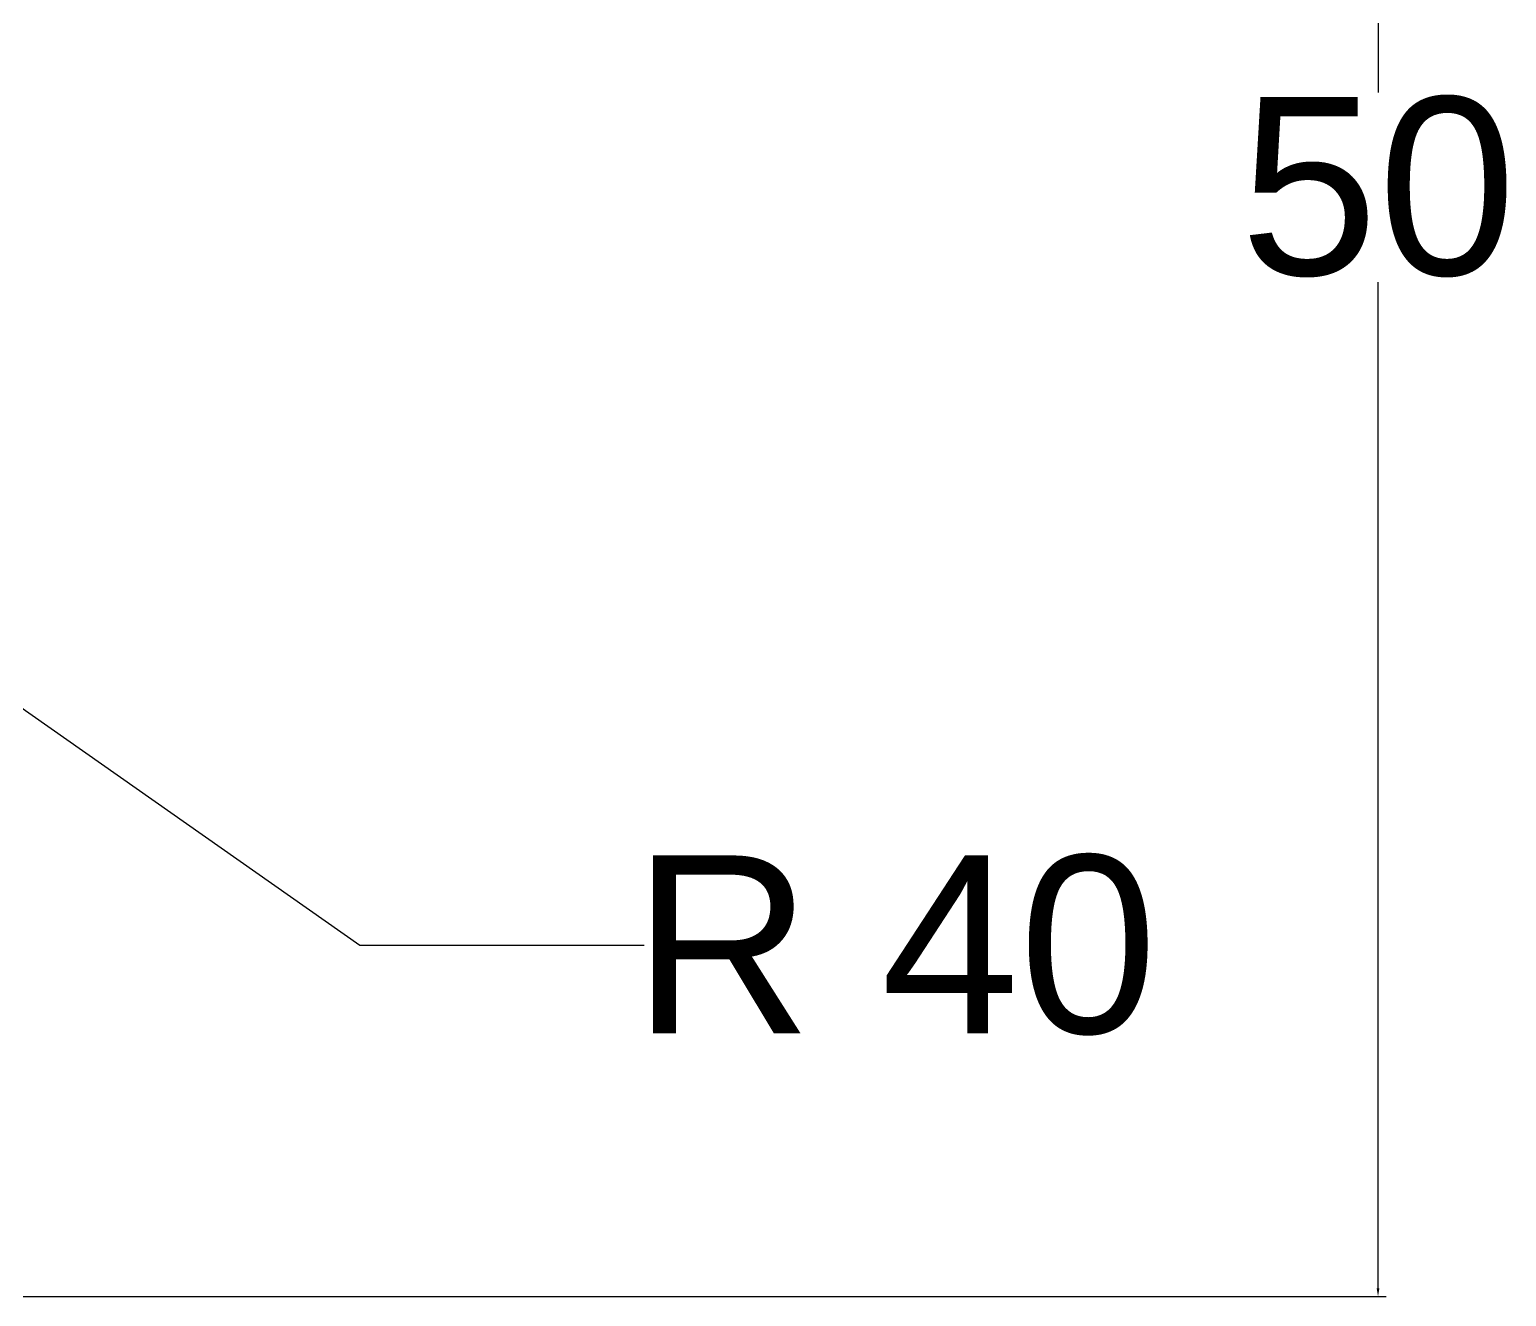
# Model space of a CAD drawing. Header units: inches. Extents: x 7 to 271, y -20 to 160.
# Drawn here: x 237.75 to 270.97, y 55 to 83.5 of the extents above; entities that cross this region are included whole.
import ezdxf

# ---------------------------------------------------------------- set-up
doc = ezdxf.new("R2010")
doc.units = ezdxf.units.IN
doc.header["$MEASUREMENT"] = 0
doc.layers.add('Dim', color=50, linetype='Continuous')
doc.styles.get("Standard").update_dxf_attribs({"font": 'arial.ttf'})
doc.dimstyles.get("Standard").update_dxf_attribs({"dimtxt": 0.18, "dimasz": 0.18, "dimexe": 0.18, "dimexo": 0.0625, "dimgap": 0.09, "dimtad": 0, "dimtih": 1, "dimtoh": 1, "dimdec": 4, "dimzin": 0, "dimdsep": 46, "dimtxsty": 'Standard', "dimcen": 0.09, "dimadec": 0, "dimazin": 0, "dimtfac": 1, "dimtdec": 4, "dimtofl": 0, "dimtmove": 0, "dimatfit": 3, "dimfxl": 1, "dimtolj": 1, "dimtzin": 0, "dimarcsym": 0})

# ---------------------------------------------------------------- blocks, each defined once
blk = doc.blocks.new('*D19')
at = {"layer": 'Defpoints', "color": 0, "transparency": 16777216}
for p in [(230, 104.91), (268.078, 104.91), (200, 55)]:
    blk.add_point(p, dxfattribs=at)
at = {"layer": 'Dim', "color": 0, "lineweight": -2, "transparency": 16777216}
for p, q in [((230.063, 104.91), (268.258, 104.91)), ((268.078, 104.73), (268.078, 82.087)), ((268.078, 55.18), (268.078, 77.823)), ((200.063, 55), (268.258, 55))]:
    blk.add_line(p, q, dxfattribs=at)
at = {"layer": 'Dim', "color": 0, "transparency": 16777216}
for points in [[(268.048, 104.73), (268.108, 104.73), (268.078, 104.91)], [(268.048, 55.18), (268.108, 55.18), (268.078, 55)]]:
    blk.add_solid(points, dxfattribs=at)
at = {"layer": 'Dim', "color": 0, "transparency": 16777216, "insert": (268.078, 79.955), "char_height": 0.18, "attachment_point": 5}
blk.add_mtext('\\A1;{\\H22.22222x;50}', dxfattribs=at)
blk = doc.blocks.new('*D20')
at = {"layer": 'Defpoints', "color": 0, "transparency": 16777216}
for p in [(222.255, 78.992), (254.991, 56.006)]:
    blk.add_point(p, dxfattribs=at)
at = {"layer": 'Dim', "color": 0, "lineweight": -2, "transparency": 16777216}
for p, q in [((245.179, 62.895), (222.402, 78.889)), ((251.575, 62.895), (245.179, 62.895))]:
    blk.add_line(p, q, dxfattribs=at)
at = {"layer": 'Dim', "color": 0, "transparency": 16777216}
blk.add_solid([(222.42, 78.913), (222.385, 78.864), (222.255, 78.992)], dxfattribs=at)
at = {"layer": 'Dim', "color": 0, "transparency": 16777216, "insert": (257.213, 62.895), "char_height": 0.18, "attachment_point": 5}
blk.add_mtext('\\A1;{\\H22.22222x;R 40}', dxfattribs=at)

msp = doc.modelspace()

# ---------------------------------------------------------------- dimensions: what is measured, and where the dimension line sits
at = {"layer": 'Dim'}
dim = msp.add_linear_dim(base=(268.07796, 104.91), p1=(200, 55), p2=(230, 104.91), angle=90, text='{\\H22.22222x;50}', dimstyle='Standard', dxfattribs=at)
dim.commit()
dim.dimension.update_dxf_attribs({"geometry": '*D19', "text_midpoint": (268.07796, 79.955)})
dim = msp.add_radius_dim(center=(254.99081, 56.00552), mpoint=(222.25517, 78.99198), text='{\\H22.22222x;R 40}', dimstyle='Standard', dxfattribs=at)
dim.commit()
dim.dimension.update_dxf_attribs({"geometry": '*D20', "text_midpoint": (257.2131, 62.89514), "dimtype": 164})

doc.saveas('drawing.dxf')
